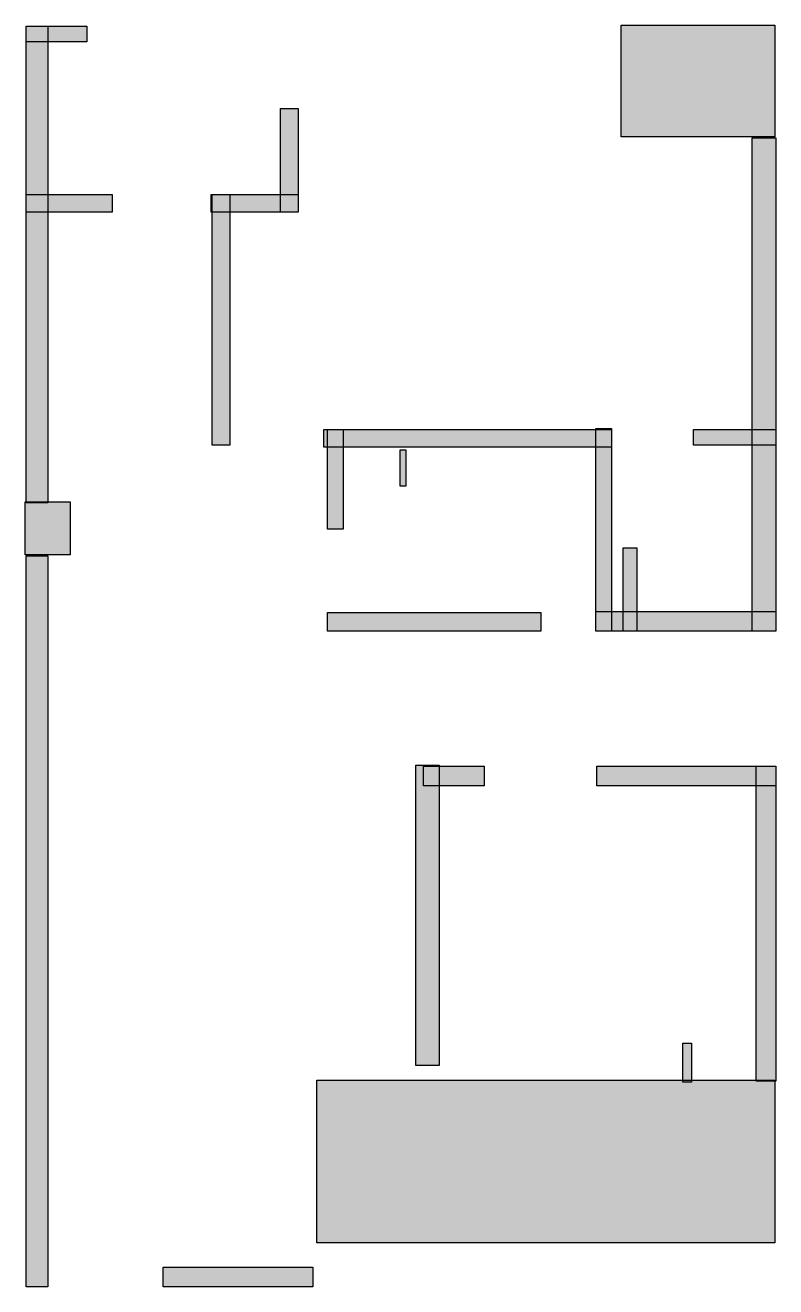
# Model space of a CAD drawing. Header units: centimetres. Extents: x 14 to 689, y 6 to 1140.
import ezdxf

# ---------------------------------------------------------------- set-up
doc = ezdxf.new("R2010")
doc.units = ezdxf.units.CM
doc.layers.add('WALL', color=7, linetype='Continuous')

msp = doc.modelspace()

# ---------------------------------------------------------------- hatches: boundary and pattern name
at = {"layer": 'WALL'}
h = msp.add_hatch(color=256, dxfattribs=at)
h.dxf.hatch_style = 1
h.paths.add_polyline_path([(14.96, 1139.6), (69.52, 1139.6), (69.52, 1125.52), (14.96, 1125.52)])
h = msp.add_hatch(color=256, dxfattribs=at)
h.dxf.hatch_style = 1
h.paths.add_polyline_path([(14.96, 1139.6), (34.32, 1139.6), (34.32, 711.04), (14.96, 711.04)])
h = msp.add_hatch(color=256, dxfattribs=at)
h.dxf.hatch_style = 1
h.paths.add_polyline_path([(550, 1140.48), (688.16, 1140.48), (688.16, 1040.16), (550, 1040.16)])
h = msp.add_hatch(color=256, dxfattribs=at)
h.dxf.hatch_style = 1
h.paths.add_polyline_path([(243.76, 1065.68), (259.6, 1065.68), (259.6, 972.4), (243.76, 972.4)])
h = msp.add_hatch(color=256, dxfattribs=at)
h.dxf.hatch_style = 1
h.paths.add_polyline_path([(667.92, 1039.28), (689.04, 1039.28), (689.04, 595.76), (667.92, 595.76)])
h = msp.add_hatch(color=256, dxfattribs=at)
h.dxf.hatch_style = 1
h.paths.add_polyline_path([(14.96, 988.24), (92.4, 988.24), (92.4, 972.4), (14.96, 972.4)])
h = msp.add_hatch(color=256, dxfattribs=at)
h.dxf.hatch_style = 1
h.paths.add_polyline_path([(181.28, 988.24), (259.6, 988.24), (259.6, 972.4), (181.28, 972.4)])
h = msp.add_hatch(color=256, dxfattribs=at)
h.dxf.hatch_style = 1
h.paths.add_polyline_path([(182.16, 988.24), (198, 988.24), (198, 762.96), (182.16, 762.96)])
h = msp.add_hatch(color=256, dxfattribs=at)
h.dxf.hatch_style = 1
h.paths.add_polyline_path([(282.48, 777.04), (541.2, 777.04), (541.2, 761.2), (282.48, 761.2)])
h = msp.add_hatch(color=256, dxfattribs=at)
h.dxf.hatch_style = 1
h.paths.add_polyline_path([(286, 777.04), (300.08, 777.04), (300.08, 687.28), (286, 687.28)])
h = msp.add_hatch(color=256, dxfattribs=at)
h.dxf.hatch_style = 1
h.paths.add_polyline_path([(527.12, 777.92), (541.2, 777.92), (541.2, 595.76), (527.12, 595.76)])
h = msp.add_hatch(color=256, dxfattribs=at)
h.dxf.hatch_style = 1
h.paths.add_polyline_path([(615.12, 777.04), (689.04, 777.04), (689.04, 762.96), (615.12, 762.96)])
h = msp.add_hatch(color=256, dxfattribs=at)
h.dxf.hatch_style = 1
h.paths.add_polyline_path([(351.12, 758.56), (356.4, 758.56), (356.4, 726), (351.12, 726)])
h = msp.add_hatch(color=256, dxfattribs=at)
h.dxf.hatch_style = 1
h.paths.add_polyline_path([(14.08, 711.92), (54.56, 711.92), (54.56, 664.4), (14.08, 664.4)])
h = msp.add_hatch(color=256, dxfattribs=at)
h.dxf.hatch_style = 1
h.paths.add_polyline_path([(551.76, 670.56), (564.08, 670.56), (564.08, 595.76), (551.76, 595.76)])
h = msp.add_hatch(color=256, dxfattribs=at)
h.dxf.hatch_style = 1
h.paths.add_polyline_path([(14.96, 663.52), (34.32, 663.52), (34.32, 6.16), (14.96, 6.16)])
h = msp.add_hatch(color=256, dxfattribs=at)
h.dxf.hatch_style = 1
h.paths.add_polyline_path([(527.12, 613.36), (689.04, 613.36), (689.04, 595.76), (527.12, 595.76)])
h = msp.add_hatch(color=256, dxfattribs=at)
h.dxf.hatch_style = 1
h.paths.add_polyline_path([(286, 612.48), (477.84, 612.48), (477.84, 595.76), (286, 595.76)])
h = msp.add_hatch(color=256, dxfattribs=at)
h.dxf.hatch_style = 1
h.paths.add_polyline_path([(365.2, 475.2), (386.32, 475.2), (386.32, 205.04), (365.2, 205.04)])
h = msp.add_hatch(color=256, dxfattribs=at)
h.dxf.hatch_style = 1
h.paths.add_polyline_path([(372.24, 474.32), (426.8, 474.32), (426.8, 456.72), (372.24, 456.72)])
h = msp.add_hatch(color=256, dxfattribs=at)
h.dxf.hatch_style = 1
h.paths.add_polyline_path([(528, 474.32), (689.04, 474.32), (689.04, 456.72), (528, 456.72)])
h = msp.add_hatch(color=256, dxfattribs=at)
h.dxf.hatch_style = 1
h.paths.add_polyline_path([(671.44, 474.32), (689.04, 474.32), (689.04, 190.96), (671.44, 190.96)])
h = msp.add_hatch(color=256, dxfattribs=at)
h.dxf.hatch_style = 1
h.paths.add_polyline_path([(605.44, 225.28), (613.36, 225.28), (613.36, 190.08), (605.44, 190.08)])
h = msp.add_hatch(color=256, dxfattribs=at)
h.dxf.hatch_style = 1
h.paths.add_polyline_path([(276.32, 191.84), (688.16, 191.84), (688.16, 45.76), (276.32, 45.76)])
h = msp.add_hatch(color=256, dxfattribs=at)
h.dxf.hatch_style = 1
h.paths.add_polyline_path([(138.16, 23.76), (272.8, 23.76), (272.8, 6.16), (138.16, 6.16)])

# ---------------------------------------------------------------- linework, layer by layer
for points in [[(14.96, 1139.6), (69.52, 1139.6), (69.52, 1125.52), (14.96, 1125.52)], [(14.96, 1139.6), (34.32, 1139.6), (34.32, 711.04), (14.96, 711.04)], [(550, 1140.48), (688.16, 1140.48), (688.16, 1040.16), (550, 1040.16)], [(243.76, 1065.68), (259.6, 1065.68), (259.6, 972.4), (243.76, 972.4)], [(667.92, 1039.28), (689.04, 1039.28), (689.04, 595.76), (667.92, 595.76)], [(14.96, 988.24), (92.4, 988.24), (92.4, 972.4), (14.96, 972.4)], [(181.28, 988.24), (259.6, 988.24), (259.6, 972.4), (181.28, 972.4)], [(182.16, 988.24), (198, 988.24), (198, 762.96), (182.16, 762.96)], [(282.48, 777.04), (541.2, 777.04), (541.2, 761.2), (282.48, 761.2)], [(286, 777.04), (300.08, 777.04), (300.08, 687.28), (286, 687.28)], [(527.12, 777.92), (541.2, 777.92), (541.2, 595.76), (527.12, 595.76)], [(615.12, 777.04), (689.04, 777.04), (689.04, 762.96), (615.12, 762.96)], [(351.12, 758.56), (356.4, 758.56), (356.4, 726), (351.12, 726)], [(14.08, 711.92), (54.56, 711.92), (54.56, 664.4), (14.08, 664.4)], [(551.76, 670.56), (564.08, 670.56), (564.08, 595.76), (551.76, 595.76)], [(14.96, 663.52), (34.32, 663.52), (34.32, 6.16), (14.96, 6.16)], [(527.12, 613.36), (689.04, 613.36), (689.04, 595.76), (527.12, 595.76)], [(286, 612.48), (477.84, 612.48), (477.84, 595.76), (286, 595.76)], [(365.2, 475.2), (386.32, 475.2), (386.32, 205.04), (365.2, 205.04)], [(372.24, 474.32), (426.8, 474.32), (426.8, 456.72), (372.24, 456.72)], [(528, 474.32), (689.04, 474.32), (689.04, 456.72), (528, 456.72)], [(671.44, 474.32), (689.04, 474.32), (689.04, 190.96), (671.44, 190.96)], [(605.44, 225.28), (613.36, 225.28), (613.36, 190.08), (605.44, 190.08)], [(276.32, 191.84), (688.16, 191.84), (688.16, 45.76), (276.32, 45.76)], [(138.16, 23.76), (272.8, 23.76), (272.8, 6.16), (138.16, 6.16)]]:
    msp.add_lwpolyline(points, close=True, dxfattribs=at)

doc.saveas('drawing.dxf')
